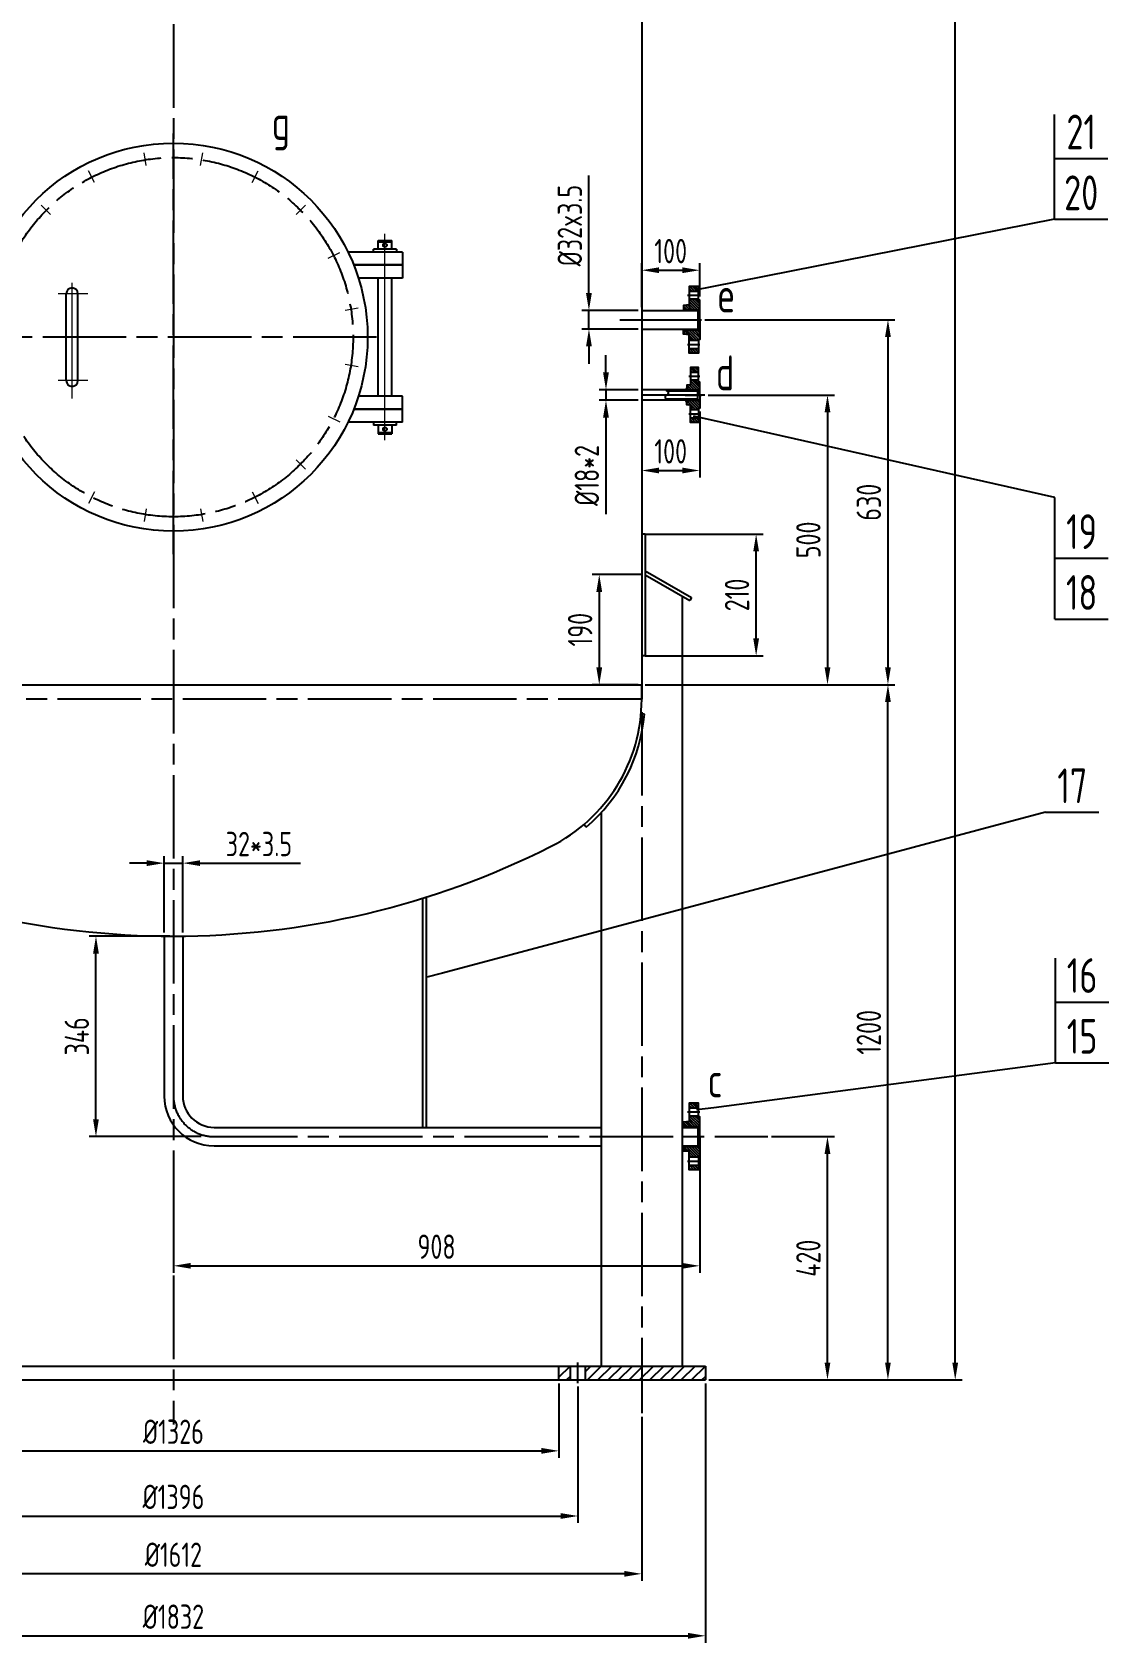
# Model space of a CAD drawing. Header units: millimetres. Extents: x 0 to 18099, y 0 to 10092.
# Drawn here: x 13048 to 14905, y 2761 to 5541 of the extents above; entities that cross this region are included whole.
import ezdxf

# ---------------------------------------------------------------- set-up
doc = ezdxf.new("R2010")
doc.units = ezdxf.units.MM
doc.header["$LTSCALE"] = 12
for name, pattern in [('AM_ISO02W050', [7.5, 6, -1.5]), ('AM_ISO08W050', [18, 12, -1.5, 3, -1.5]), ('CENTER', [50.8, 31.75, -6.35, 6.35, -6.35]), ('EB_DASHDOT', [39, 30, -3, 3, -3])]:
    doc.linetypes.add(name, pattern=pattern)
for name, color, linetype, lineweight in [('1-轮廓线层', 7, 'Continuous', 35), ('2-中心线层', 1, 'EB_DASHDOT', 13), ('AM_5', 3, 'Continuous', 25), ('AM_6', 2, 'Continuous', 35)]:
    doc.layers.add(name, color=color, linetype=linetype, lineweight=lineweight)
for name, color, linetype in [('1轮廓实线层', 7, 'Continuous'), ('3中心线层', 1, 'CENTER'), ('5剖面线层', 2, 'Continuous'), ('CDR_DWG1', 4, 'Continuous'), ('中心线', 1, 'AM_ISO08W050'), ('虚线', 2, 'AM_ISO02W050')]:
    doc.layers.add(name, color=color, linetype=linetype)
doc.styles.add('HGCAD', font='HGCAD.SHX', dxfattribs={"width": 0.75, "bigfont": 'HZTXT.SHX'})
doc.styles.add('HZCF', font='isocp.shx', dxfattribs={"width": 0.8, "bigfont": 'sanctum.shx'})
doc.styles.get("Standard").update_dxf_attribs({"font": 'isocp.shx', "width": 0.8, "bigfont": 'sanctum.shx'})
doc.dimstyles.new('12 AM_GB', dxfattribs={"dimscale": 12, "dimtxt": 3.5, "dimasz": 2.5, "dimexe": 1, "dimexo": 0.5, "dimgap": 1, "dimtad": 1, "dimdsep": 46, "dimtxsty": 'HZCF', "dimcen": 0, "dimclrd": 7, "dimclre": 7, "dimclrt": 2, "dimadec": 0, "dimazin": 2, "dimtp": 0.1, "dimtm": 0.1, "dimtfac": 0.71, "dimtmove": 0, "dimatfit": 3, "dimfxl": 0, "dimlwd": -1, "dimlwe": -1, "dimarcsym": 0})
pattern_1 = [(135, (14199.5946, 3634.5527), (-2.24506, -2.24506), [])]
pattern_2 = [(45, (-14199.5946, 3634.5527), (-2.24506, 2.24506), [])]
pattern_3 = [(315, (15837.5655, 4196.4945), (-2.245064, -2.245064), [])]
pattern_4 = [(135, (14199.5946, 5044.5527), (-2.24506, -2.24506), [])]
pattern_5 = [(45, (-14199.5946, 5044.5527), (-2.24506, 2.24506), [])]

# ---------------------------------------------------------------- blocks, each defined once
blk = doc.blocks.new('*D119')
at = {"color": 7}
for p, q in [((12626.6, 3208.6), (12626.6, 3080.1)), ((13956.6, 3208.6), (13956.6, 3080.1)), ((12656.6, 3092.1), (13926.6, 3092.1))]:
    blk.add_line(p, q, dxfattribs=at)
for points in [[(12656.6, 3097.1), (12656.6, 3087.1), (12626.6, 3092.1)], [(13926.6, 3097.1), (13926.6, 3087.1), (13956.6, 3092.1)]]:
    blk.add_solid(points, dxfattribs=at)
at = {"layer": 'Defpoints', "color": 0}
for p in [(12626.6, 3214.6), (13956.6, 3214.6), (13956.6, 3092.1)]:
    blk.add_point(p, dxfattribs=at)
at = {"color": 2, "insert": (13291.6, 3125.1), "char_height": 42, "attachment_point": 5, "style": 'HZCF'}
blk.add_mtext('%%c1326', dxfattribs=at)
blk = doc.blocks.new('*D120')
at = {"color": 7}
for p, q in [((12373.6, 3208.6), (12373.6, 2760.8)), ((14209.6, 3208.6), (14209.6, 2760.8)), ((12403.6, 2772.8), (14179.6, 2772.8))]:
    blk.add_line(p, q, dxfattribs=at)
for points in [[(12403.6, 2777.8), (12403.6, 2767.8), (12373.6, 2772.8)], [(14179.6, 2777.8), (14179.6, 2767.8), (14209.6, 2772.8)]]:
    blk.add_solid(points, dxfattribs=at)
at = {"layer": 'Defpoints', "color": 0}
for p in [(12373.6, 3214.6), (14209.6, 3214.6), (14209.6, 2772.8)]:
    blk.add_point(p, dxfattribs=at)
at = {"color": 2, "insert": (13291.6, 2805.8), "char_height": 42, "attachment_point": 5, "style": 'HZCF'}
blk.add_mtext('%%c1832', dxfattribs=at)
blk = doc.blocks.new('*D113')
at = {"color": 7}
for p, q in [((14323.3, 3634.6), (14432.1, 3634.6)), ((14420.1, 3244.6), (14420.1, 3604.6)), ((14215.6, 3214.6), (14432.1, 3214.6))]:
    blk.add_line(p, q, dxfattribs=at)
for points in [[(14415.1, 3604.6), (14425.1, 3604.6), (14420.1, 3634.6)], [(14415.1, 3244.6), (14425.1, 3244.6), (14420.1, 3214.6)]]:
    blk.add_solid(points, dxfattribs=at)
at = {"layer": 'Defpoints', "color": 0}
for p in [(14317.3, 3634.6), (14420.1, 3634.6), (14209.6, 3214.6)]:
    blk.add_point(p, dxfattribs=at)
at = {"color": 2, "insert": (14387.1, 3424.6), "char_height": 42, "attachment_point": 5, "rotation": 90, "style": 'HZCF'}
blk.add_mtext('420', dxfattribs=at)
blk = doc.blocks.new('*D114')
at = {"color": 7}
for p, q in [((14105.6, 4414.6), (14536.4, 4414.6)), ((14524.4, 3244.6), (14524.4, 4384.6)), ((14215.6, 3214.6), (14536.4, 3214.6))]:
    blk.add_line(p, q, dxfattribs=at)
for points in [[(14519.4, 4384.6), (14529.4, 4384.6), (14524.4, 4414.6)], [(14519.4, 3244.6), (14529.4, 3244.6), (14524.4, 3214.6)]]:
    blk.add_solid(points, dxfattribs=at)
at = {"layer": 'Defpoints', "color": 0}
for p in [(14099.6, 4414.6), (14524.4, 4414.6), (14209.6, 3214.6)]:
    blk.add_point(p, dxfattribs=at)
at = {"color": 2, "insert": (14491.4, 3814.6), "char_height": 42, "attachment_point": 5, "rotation": 90, "style": 'HZCF'}
blk.add_mtext('1200', dxfattribs=at)
blk = doc.blocks.new('*D105')
at = {"color": 7}
for p, q in [((14199.6, 4886.1), (14199.6, 4772.4)), ((14099.6, 4855.6), (14099.6, 4772.4)), ((14129.6, 4784.4), (14169.6, 4784.4))]:
    blk.add_line(p, q, dxfattribs=at)
for points in [[(14129.6, 4789.4), (14129.6, 4779.4), (14099.6, 4784.4)], [(14169.6, 4789.4), (14169.6, 4779.4), (14199.6, 4784.4)]]:
    blk.add_solid(points, dxfattribs=at)
at = {"layer": 'Defpoints', "color": 0}
for p in [(14199.6, 4892.1), (14099.6, 4861.6), (14199.6, 4784.4)]:
    blk.add_point(p, dxfattribs=at)
at = {"color": 2, "insert": (14149.6, 4817.4), "char_height": 42, "attachment_point": 5, "style": 'HZCF'}
blk.add_mtext('100', dxfattribs=at)
blk = doc.blocks.new('*D106')
at = {"color": 7}
for p, q in [((14208.6, 5044.6), (14536.4, 5044.6)), ((14524.4, 5014.6), (14524.4, 4444.6)), ((14105.6, 4414.6), (14536.4, 4414.6))]:
    blk.add_line(p, q, dxfattribs=at)
for points in [[(14519.4, 5014.6), (14529.4, 5014.6), (14524.4, 5044.6)], [(14519.4, 4444.6), (14529.4, 4444.6), (14524.4, 4414.6)]]:
    blk.add_solid(points, dxfattribs=at)
at = {"layer": 'Defpoints', "color": 0}
for p in [(14202.6, 5044.6), (14099.6, 4414.6), (14524.4, 4414.6)]:
    blk.add_point(p, dxfattribs=at)
at = {"color": 2, "insert": (14491.4, 4729.6), "char_height": 42, "attachment_point": 5, "rotation": 90, "style": 'HZCF'}
blk.add_mtext('630', dxfattribs=at)
blk = doc.blocks.new('*D107')
at = {"color": 7}
for p, q in [((14214.2, 4914.6), (14432.1, 4914.6)), ((14420.1, 4884.6), (14420.1, 4444.6)), ((14105.6, 4414.6), (14432.1, 4414.6))]:
    blk.add_line(p, q, dxfattribs=at)
for points in [[(14415.1, 4884.6), (14425.1, 4884.6), (14420.1, 4914.6)], [(14415.1, 4444.6), (14425.1, 4444.6), (14420.1, 4414.6)]]:
    blk.add_solid(points, dxfattribs=at)
at = {"layer": 'Defpoints', "color": 0}
for p in [(14208.2, 4914.6), (14099.6, 4414.6), (14420.1, 4414.6)]:
    blk.add_point(p, dxfattribs=at)
at = {"color": 2, "insert": (14387.1, 4664.6), "char_height": 42, "attachment_point": 5, "rotation": 90, "style": 'HZCF'}
blk.add_mtext('500', dxfattribs=at)
blk = doc.blocks.new('*D108')
at = {"color": 7}
for p, q in [((14099.6, 5066.6), (14099.6, 5142.1)), ((14129.6, 5130.1), (14169.6, 5130.1)), ((14199.6, 5084.6), (14199.6, 5142.1))]:
    blk.add_line(p, q, dxfattribs=at)
for points in [[(14129.6, 5135.1), (14129.6, 5125.1), (14099.6, 5130.1)], [(14169.6, 5135.1), (14169.6, 5125.1), (14199.6, 5130.1)]]:
    blk.add_solid(points, dxfattribs=at)
at = {"layer": 'Defpoints', "color": 0}
for p in [(14199.6, 5130.1), (14099.6, 5060.6), (14199.6, 5078.6)]:
    blk.add_point(p, dxfattribs=at)
at = {"color": 2, "insert": (14149.6, 5163.1), "char_height": 42, "attachment_point": 5, "style": 'HZCF'}
blk.add_mtext('100', dxfattribs=at)
blk = doc.blocks.new('*D84')
at = {"color": 7}
for p, q in [((14037.9, 4953.6), (14037.9, 4983.6)), ((14093.6, 4923.6), (14025.9, 4923.6)), ((14037.9, 4923.6), (14037.9, 4905.6)), ((14093.6, 4905.6), (14025.9, 4905.6)), ((14037.9, 4875.6), (14037.9, 4709.1))]:
    blk.add_line(p, q, dxfattribs=at)
for points in [[(14032.9, 4953.6), (14042.9, 4953.6), (14037.9, 4923.6)], [(14032.9, 4875.6), (14042.9, 4875.6), (14037.9, 4905.6)]]:
    blk.add_solid(points, dxfattribs=at)
at = {"layer": 'Defpoints', "color": 0}
for p in [(14037.9, 4923.6), (14099.6, 4923.6), (14099.6, 4905.6)]:
    blk.add_point(p, dxfattribs=at)
at = {"color": 2, "insert": (14004.9, 4775.9), "char_height": 42, "attachment_point": 5, "rotation": 90, "style": 'HZCF'}
blk.add_mtext('%%c18*2', dxfattribs=at)
blk = doc.blocks.new('*D85')
at = {"color": 7}
for p, q in [((14008.5, 5090.6), (14008.5, 5293.8)), ((14093.6, 5060.6), (13996.5, 5060.6)), ((14008.5, 5028.6), (14008.5, 5060.6)), ((14093.6, 5028.6), (13996.5, 5028.6)), ((14008.5, 4998.6), (14008.5, 4968.6))]:
    blk.add_line(p, q, dxfattribs=at)
for points in [[(14003.5, 5090.6), (14013.5, 5090.6), (14008.5, 5060.6)], [(14003.5, 4998.6), (14013.5, 4998.6), (14008.5, 5028.6)]]:
    blk.add_solid(points, dxfattribs=at)
at = {"layer": 'Defpoints', "color": 0}
for p in [(14008.5, 5060.6), (14099.6, 5060.6), (14099.6, 5028.6)]:
    blk.add_point(p, dxfattribs=at)
at = {"color": 2, "insert": (13975.5, 5207.2), "char_height": 42, "attachment_point": 5, "rotation": 90, "style": 'HZCF'}
blk.add_mtext('%%c32x3.5', dxfattribs=at)
blk = doc.blocks.new('*D94')
at = {"color": 7}
for p, q in [((12593.6, 3203), (12593.6, 2967.6)), ((13989.6, 3203), (13989.6, 2967.6)), ((12623.6, 2979.6), (13959.6, 2979.6))]:
    blk.add_line(p, q, dxfattribs=at)
for points in [[(12623.6, 2984.6), (12623.6, 2974.6), (12593.6, 2979.6)], [(13959.6, 2984.6), (13959.6, 2974.6), (13989.6, 2979.6)]]:
    blk.add_solid(points, dxfattribs=at)
at = {"layer": 'Defpoints', "color": 0}
for p in [(12593.6, 3209), (13989.6, 3209), (13989.6, 2979.6)]:
    blk.add_point(p, dxfattribs=at)
at = {"color": 2, "insert": (13291.6, 3012.6), "char_height": 42, "attachment_point": 5, "style": 'HZCF'}
blk.add_mtext('%%c1396', dxfattribs=at)
blk = doc.blocks.new('*D68')
at = {"color": 7}
for p, q in [((13797.6, 9404.8), (14652.5, 9404.8)), ((14640.5, 3244.6), (14640.5, 9374.8)), ((14215.6, 3214.6), (14652.5, 3214.6))]:
    blk.add_line(p, q, dxfattribs=at)
for points in [[(14635.5, 9374.8), (14645.5, 9374.8), (14640.5, 9404.8)], [(14635.5, 3244.6), (14645.5, 3244.6), (14640.5, 3214.6)]]:
    blk.add_solid(points, dxfattribs=at)
at = {"layer": 'Defpoints', "color": 0}
for p in [(13791.6, 9404.8), (14640.5, 9404.8), (14209.6, 3214.6)]:
    blk.add_point(p, dxfattribs=at)
at = {"color": 2, "insert": (14607.5, 6309.7), "char_height": 42, "attachment_point": 5, "rotation": 90, "style": 'HZCF'}
blk.add_mtext('6190', dxfattribs=at)
blk = doc.blocks.new('*D69')
at = {"color": 7}
for p, q in [((14199.6, 3628.6), (14199.6, 3399.5)), ((13291.6, 3567.2), (13291.6, 3399.5)), ((13321.6, 3411.5), (14169.6, 3411.5))]:
    blk.add_line(p, q, dxfattribs=at)
for points in [[(13321.6, 3416.5), (13321.6, 3406.5), (13291.6, 3411.5)], [(14169.6, 3416.5), (14169.6, 3406.5), (14199.6, 3411.5)]]:
    blk.add_solid(points, dxfattribs=at)
at = {"layer": 'Defpoints', "color": 0}
for p in [(14199.6, 3634.6), (13291.6, 3573.2), (14199.6, 3411.5)]:
    blk.add_point(p, dxfattribs=at)
at = {"color": 2, "insert": (13745.6, 3444.5), "char_height": 42, "attachment_point": 5, "style": 'HZCF'}
blk.add_mtext('908', dxfattribs=at)
blk = doc.blocks.new('*D82')
at = {"color": 7}
for p, q in [((14099.6, 4604.6), (14014.3, 4604.6)), ((14026.3, 4574.6), (14026.3, 4444.6)), ((14093.6, 4414.6), (14014.3, 4414.6))]:
    blk.add_line(p, q, dxfattribs=at)
for points in [[(14021.3, 4574.6), (14031.3, 4574.6), (14026.3, 4604.6)], [(14021.3, 4444.6), (14031.3, 4444.6), (14026.3, 4414.6)]]:
    blk.add_solid(points, dxfattribs=at)
at = {"layer": 'Defpoints', "color": 0}
for p in [(14105.6, 4604.6), (14026.3, 4414.6), (14099.6, 4414.6)]:
    blk.add_point(p, dxfattribs=at)
at = {"color": 2, "insert": (13993.3, 4509.6), "char_height": 42, "attachment_point": 5, "rotation": 90, "style": 'HZCF'}
blk.add_mtext('190', dxfattribs=at)
blk = doc.blocks.new('*D70')
at = {"color": 7}
for p, q in [((14105.6, 4674.6), (14309, 4674.6)), ((14297, 4494.6), (14297, 4644.6)), ((14105.6, 4464.6), (14309, 4464.6))]:
    blk.add_line(p, q, dxfattribs=at)
for points in [[(14292, 4644.6), (14302, 4644.6), (14297, 4674.6)], [(14292, 4494.6), (14302, 4494.6), (14297, 4464.6)]]:
    blk.add_solid(points, dxfattribs=at)
at = {"layer": 'Defpoints', "color": 0}
for p in [(14099.6, 4674.6), (14297, 4674.6), (14099.6, 4464.6)]:
    blk.add_point(p, dxfattribs=at)
at = {"color": 2, "insert": (14264, 4569.6), "char_height": 42, "attachment_point": 5, "rotation": 90, "style": 'HZCF'}
blk.add_mtext('210', dxfattribs=at)
blk = doc.blocks.new('*D71')
at = {"color": 7}
for p, q in [((12483.6, 3150.9), (12483.6, 2867.8)), ((14099.6, 3150.9), (14099.6, 2867.8)), ((14069.6, 2879.8), (12513.6, 2879.8))]:
    blk.add_line(p, q, dxfattribs=at)
for points in [[(12513.6, 2884.8), (12513.6, 2874.8), (12483.6, 2879.8)], [(14069.6, 2884.8), (14069.6, 2874.8), (14099.6, 2879.8)]]:
    blk.add_solid(points, dxfattribs=at)
at = {"layer": 'Defpoints', "color": 0}
for p in [(12483.6, 3156.9), (14099.6, 3156.9), (12483.6, 2879.8)]:
    blk.add_point(p, dxfattribs=at)
at = {"color": 2, "insert": (13291.6, 2912.8), "char_height": 42, "attachment_point": 5, "style": 'HZCF'}
blk.add_mtext('%%c1612', dxfattribs=at)
blk = doc.blocks.new('*D73')
at = {"color": 7}
for p, q in [((13275.6, 3986.6), (13275.6, 4118.6)), ((13307.6, 3986.6), (13307.6, 4118.6)), ((13245.6, 4106.6), (13215.6, 4106.6)), ((13275.6, 4106.6), (13307.6, 4106.6)), ((13337.6, 4106.6), (13510.6, 4106.6))]:
    blk.add_line(p, q, dxfattribs=at)
for points in [[(13245.6, 4111.6), (13245.6, 4101.6), (13275.6, 4106.6)], [(13337.6, 4111.6), (13337.6, 4101.6), (13307.6, 4106.6)]]:
    blk.add_solid(points, dxfattribs=at)
at = {"layer": 'Defpoints', "color": 0}
for p in [(13307.6, 4106.6), (13275.6, 3980.6), (13307.6, 3980.6)]:
    blk.add_point(p, dxfattribs=at)
at = {"color": 2, "insert": (13439.1, 4139.6), "char_height": 42, "attachment_point": 5, "style": 'HZCF'}
blk.add_mtext('32*3.5', dxfattribs=at)
blk = doc.blocks.new('*D74')
at = {"color": 7}
for p, q in [((13285.6, 3980.6), (13145.9, 3980.6)), ((13157.9, 3664.6), (13157.9, 3950.6)), ((13339.2, 3634.6), (13145.9, 3634.6))]:
    blk.add_line(p, q, dxfattribs=at)
for points in [[(13152.9, 3950.6), (13162.9, 3950.6), (13157.9, 3980.6)], [(13152.9, 3664.6), (13162.9, 3664.6), (13157.9, 3634.6)]]:
    blk.add_solid(points, dxfattribs=at)
at = {"layer": 'Defpoints', "color": 0}
for p in [(13157.9, 3980.6), (13291.6, 3980.6), (13345.2, 3634.6)]:
    blk.add_point(p, dxfattribs=at)
at = {"color": 2, "insert": (13124.9, 3807.6), "char_height": 42, "attachment_point": 5, "rotation": 90, "style": 'HZCF'}
blk.add_mtext('346', dxfattribs=at)

msp = doc.modelspace()

# ---------------------------------------------------------------- hatches: boundary and pattern name
h = msp.add_hatch(color=256)
h.paths.add_polyline_path([(14175.717, 4923.553), (14177.595, 4927.553), (14180.951, 4923.553)])
h.paths.add_polyline_path([(14175.717, 4905.553), (14180.951, 4905.553), (14177.595, 4901.553)])
h = msp.add_hatch(color=256)
h.paths.add_polyline_path([(14196.533, 4921.553), (14196.533, 4923.553), (14198.313, 4923.553)])
h.paths.add_polyline_path([(14198.313, 4905.553), (14196.533, 4905.553), (14196.533, 4907.553)])
h = msp.add_hatch()
h.set_pattern_fill('ANSI31', color=256, scale=4, style=0)
h.set_pattern_definition([(45, (10970.916, 0), (-8.980256, 8.980256), [])])
h.paths.add_polyline_path([(14209.595, 3238.553), (14099.595, 3238.553), (14099.595, 3214.553), (14209.595, 3214.553)])
h.paths.add_polyline_path([(14099.595, 3238.553), (14002.595, 3238.553), (14002.595, 3214.553), (14099.595, 3214.553)])
h.paths.add_polyline_path([(13976.595, 3238.553), (13956.595, 3238.553), (13956.595, 3214.553), (13976.595, 3214.553)])
at = {"layer": '5剖面线层', "extrusion": (-7.49855e-33, -1.22465e-16, -1)}
h = msp.add_hatch(dxfattribs=at)
h.set_pattern_fill('ANSI31', color=256, style=0)
h.set_pattern_definition(pattern_5)
h.paths.add_polyline_path([(-14197.595, 5094.053), (-14197.595, 5102.053), (-14181.595, 5102.053), (-14181.595, 5094.053)])
h = msp.add_hatch(dxfattribs=at)
h.set_pattern_fill('ANSI31', color=256, style=0)
h.set_pattern_definition(pattern_5)
h.paths.add_polyline_path([(-14199.595, 5061.803), (-14199.595, 5078.553), (-14197.595, 5078.553), (-14197.595, 5080.053), (-14181.595, 5080.053), (-14181.595, 5070.553), (-14171.595, 5069.502), (-14171.595, 5066.803), (-14175.79, 5061.803)])
at = {"layer": '5剖面线层'}
h = msp.add_hatch(dxfattribs=at)
h.set_pattern_fill('ANSI31', color=256, angle=90, style=0)
h.set_pattern_definition(pattern_4)
h.paths.add_polyline_path([(14199.595, 5027.303), (14199.595, 5010.553), (14197.595, 5010.553), (14197.595, 5009.053), (14181.595, 5009.053), (14181.595, 5018.553), (14171.595, 5019.604), (14171.595, 5022.303), (14175.79, 5027.303)])
h = msp.add_hatch(dxfattribs=at)
h.set_pattern_fill('ANSI31', color=256, angle=90, style=0)
h.set_pattern_definition(pattern_4)
h.paths.add_polyline_path([(14197.595, 4995.053), (14197.595, 4987.053), (14181.595, 4987.053), (14181.595, 4995.053)])
h = msp.add_hatch(dxfattribs=at)
h.set_pattern_fill('ANSI31', color=256, angle=180, style=0)
h.set_pattern_definition(pattern_3)
h.paths.add_polyline_path([(14197.595, 4954.053), (14197.595, 4962.053), (14183.595, 4962.053), (14183.595, 4954.053)])
h = msp.add_hatch(dxfattribs=at)
h.set_pattern_fill('ANSI31', color=256, angle=180, style=0)
h.set_pattern_definition(pattern_3)
h.paths.add_polyline_path([(14183.595, 4940.053), (14197.595, 4940.053), (14197.595, 4937.053), (14199.595, 4937.053), (14199.595, 4925.803), (14199.595, 4923.553), (14187.887, 4923.553), (14179.787, 4931.653), (14183.595, 4932.053)])
h.paths.add_polyline_path([(14183.595, 4897.053), (14177.595, 4897.683), (14177.595, 4899.303), (14177.595, 4901.553), (14180.951, 4905.553), (14199.595, 4905.553), (14199.595, 4903.303), (14199.595, 4892.053), (14197.595, 4892.053), (14197.595, 4889.053), (14183.595, 4889.053)])
h = msp.add_hatch(dxfattribs=at)
h.set_pattern_fill('ANSI31', color=256, angle=180, style=0)
h.set_pattern_definition(pattern_3)
h.paths.add_polyline_path([(14177.595, 4927.553), (14177.595, 4931.422), (14179.787, 4931.653), (14187.887, 4923.553), (14180.951, 4923.553)])
h = msp.add_hatch(dxfattribs=at)
h.set_pattern_fill('ANSI31', color=256, angle=180, style=0)
h.set_pattern_definition(pattern_3)
h.paths.add_polyline_path([(14197.595, 4867.053), (14197.595, 4875.053), (14183.595, 4875.053), (14183.595, 4867.053)])
at = {"layer": '5剖面线层', "extrusion": (-7.49855e-33, -1.22465e-16, -1)}
h = msp.add_hatch(dxfattribs=at)
h.set_pattern_fill('ANSI31', color=256, style=0)
h.set_pattern_definition(pattern_2)
h.paths.add_polyline_path([(-14199.595, 3651.803), (-14199.595, 3668.553), (-14197.595, 3668.553), (-14197.595, 3670.053), (-14181.595, 3670.053), (-14181.595, 3660.553), (-14171.595, 3659.502), (-14171.595, 3656.803), (-14175.79, 3651.803)])
h = msp.add_hatch(dxfattribs=at)
h.set_pattern_fill('ANSI31', color=256, style=0)
h.set_pattern_definition(pattern_2)
h.paths.add_polyline_path([(-14197.595, 3684.053), (-14197.595, 3692.053), (-14181.595, 3692.053), (-14181.595, 3684.053)])
at = {"layer": '5剖面线层'}
h = msp.add_hatch(dxfattribs=at)
h.set_pattern_fill('ANSI31', color=256, angle=90, style=0)
h.set_pattern_definition(pattern_1)
h.paths.add_polyline_path([(14199.595, 3617.303), (14199.595, 3600.553), (14197.595, 3600.553), (14197.595, 3599.053), (14181.595, 3599.053), (14181.595, 3608.553), (14171.595, 3609.604), (14171.595, 3612.303), (14175.79, 3617.303)])
h = msp.add_hatch(dxfattribs=at)
h.set_pattern_fill('ANSI31', color=256, angle=90, style=0)
h.set_pattern_definition(pattern_1)
h.paths.add_polyline_path([(14197.595, 3585.053), (14197.595, 3577.053), (14181.595, 3577.053), (14181.595, 3585.053)])

# ---------------------------------------------------------------- linework, layer by layer
for p, q in [((14177.595, 4927.553), (14175.717, 4923.553)), ((14196.533, 4921.553), (14196.533, 4923.553)), ((14196.533, 4921.553), (14198.313, 4923.553)), ((14177.595, 4901.553), (14175.717, 4905.553)), ((14196.533, 4907.553), (14196.533, 4905.553)), ((14196.533, 4907.553), (14198.313, 4905.553))]:
    msp.add_line(p, q)
msp.add_spline([(14141.592, 4923.553), (14145.306, 4918.006), (14140.266, 4911.511), (14143.051, 4905.553)], degree=3)
at = {"layer": '1-轮廓线层'}
msp.add_line((13644.595, 5138.553), (13644.595, 5139.553), dxfattribs=at)
at = {"layer": '1轮廓实线层'}
for p, q in [((14183.595, 4932.053), (14177.595, 4931.422)), ((14177.595, 4931.422), (14177.595, 4929.803)), ((14177.595, 4927.553), (14180.951, 4923.553)), ((14183.595, 4940.053), (14183.595, 4932.053)), ((14197.595, 4937.053), (14197.595, 4940.053)), ((14199.595, 4937.053), (14197.595, 4937.053)), ((14199.595, 4925.803), (14199.595, 4937.053)), ((14177.595, 4901.553), (14180.951, 4905.553))]:
    msp.add_line(p, q, dxfattribs=at)
at = {"layer": '2-中心线层', "ltscale": 2}
for p, q in [((13244.702, 5310.621), (13241.157, 5333.003)), ((13338.487, 5310.621), (13342.032, 5333.003)), ((13155.507, 5281.639), (13145.219, 5301.831)), ((13427.682, 5281.639), (13437.97, 5301.831)), ((13079.633, 5226.514), (13063.61, 5242.538)), ((13503.556, 5226.514), (13519.58, 5242.538)), ((13656.595, 4836.725), (13656.595, 5193.142)), ((13558.681, 5150.64), (13578.873, 5160.928)), ((13143.935, 5089.553), (13092.544, 5089.553)), ((13116.595, 4908.471), (13116.595, 5108.414)), ((13587.662, 5061.445), (13610.045, 5064.99)), ((13587.662, 4967.66), (13610.045, 4964.115)), ((13143.935, 4939.553), (13092.544, 4939.553)), ((13558.681, 4878.465), (13578.873, 4868.177)), ((13503.556, 4802.592), (13519.58, 4786.568)), ((13155.507, 4747.466), (13145.219, 4727.275)), ((13427.682, 4747.466), (13437.97, 4727.275)), ((13244.702, 4718.485), (13241.157, 4696.103)), ((13338.487, 4718.485), (13342.032, 4696.103))]:
    msp.add_line(p, q, dxfattribs=at)
at = {"layer": '3中心线层', "extrusion": (-7.49855e-33, -1.22465e-16, -1)}
for p, q in [((14178.595, 5087.053), (14199.595, 5087.053)), ((14178.595, 3677.053), (14199.595, 3677.053))]:
    msp.add_line(p, q, dxfattribs=at)
at = {"layer": '3中心线层'}
for p, q in [((14061.826, 5044.553), (14202.595, 5044.553)), ((14178.595, 5002.053), (14199.595, 5002.053)), ((14180.595, 4947.053), (14199.595, 4947.053)), ((14174.595, 4914.553), (14202.595, 4914.553)), ((14168.595, 3634.553), (14202.595, 3634.553)), ((14178.595, 3592.053), (14199.595, 3592.053))]:
    msp.add_line(p, q, dxfattribs=at)
at = {"layer": '3中心线层', "extrusion": (-2.24957e-32, 1.22465e-16, -1)}
msp.add_line((14180.595, 4882.053), (14199.595, 4882.053), dxfattribs=at)
at = {"layer": 'AM_5', "color": 3}
for p, q in [((14811.865, 5218.001), (14811.865, 5398.763)), ((14811.865, 5323.001), (14811.865, 5323.001)), ((14811.865, 5323.001), (14903.858, 5323.001)), ((14811.865, 5218.001), (14220.515, 5101.384)), ((14811.865, 5218.001), (14903.858, 5218.001)), ((14220.515, 5101.384), (14191.082, 5095.579)), ((14217.922, 4871.844), (14188.654, 4878.429)), ((14812.598, 4738.034), (14217.922, 4871.844)), ((14812.598, 4738.034), (14812.598, 4738.034)), ((14812.598, 4528.034), (14812.598, 4738.034)), ((14812.598, 4633.034), (14904.59, 4633.034)), ((14812.598, 4528.034), (14904.59, 4528.034)), ((14796.515, 4194.348), (13755.709, 3916.891)), ((14796.515, 4194.348), (14888.508, 4194.348)), ((14813.449, 3761.885), (14813.449, 3942.635)), ((13755.709, 3916.891), (13726.722, 3909.164)), ((14813.449, 3866.885), (14813.449, 3866.885)), ((14813.449, 3866.885), (14905.441, 3866.885)), ((14813.449, 3761.885), (14223.722, 3684.461)), ((14813.449, 3761.885), (14905.441, 3761.885)), ((14223.722, 3684.461), (14193.977, 3680.556))]:
    msp.add_line(p, q, dxfattribs=at)
at = {"layer": 'CDR_DWG1'}
for p, q in [((14099.595, 8814.553), (14099.595, 4414.553)), ((13644.595, 5181.317), (13668.595, 5181.317)), ((13644.595, 5166.553), (13644.595, 5181.317)), ((13644.595, 5179.371), (13668.595, 5179.371)), ((13668.595, 5166.553), (13668.595, 5181.317)), ((13686.845, 5161.553), (13592.62, 5161.553)), ((13636.595, 5161.553), (13636.595, 5166.553)), ((13676.595, 5166.553), (13636.595, 5166.553)), ((13676.595, 5166.553), (13676.595, 5161.553)), ((13686.845, 5161.553), (13686.845, 5139.553)), ((13686.845, 5139.553), (13602.4, 5139.553)), ((13686.845, 5138.553), (13602.8, 5138.553)), ((13686.845, 5116.553), (13610.689, 5116.553)), ((13644.595, 4912.553), (13644.595, 5116.553)), ((13668.595, 5138.553), (13668.595, 5139.553)), ((13668.595, 4912.553), (13668.595, 5116.553)), ((13686.845, 5138.553), (13686.845, 5116.553)), ((13106.595, 4939.553), (13106.595, 5089.553)), ((13126.595, 4939.553), (13126.595, 5089.553)), ((14099.595, 5060.553), (14196.389, 5060.553)), ((14196.389, 5060.553), (14196.389, 5028.553)), ((14099.595, 5028.553), (14196.389, 5028.553)), ((14175.79, 5027.303), (14175.79, 5028.553)), ((14180.951, 4923.553), (14099.595, 4923.553)), ((14196.533, 4921.553), (14143.638, 4921.553)), ((14180.951, 4923.553), (14199.595, 4923.553)), ((14197.595, 4940.053), (14183.595, 4940.053)), ((14196.533, 4907.553), (14196.533, 4921.553)), ((13686.845, 4912.553), (13610.689, 4912.553)), ((13686.845, 4890.553), (13686.845, 4912.553)), ((14180.951, 4905.553), (14099.595, 4905.553)), ((14196.533, 4907.553), (14141.517, 4907.553)), ((14180.951, 4905.553), (14199.595, 4905.553)), ((13686.845, 4867.553), (13592.62, 4867.553)), ((13686.845, 4889.553), (13602.4, 4889.553)), ((13686.845, 4890.553), (13602.8, 4890.553)), ((13636.595, 4867.553), (13636.595, 4862.553)), ((13644.595, 4890.553), (13644.595, 4889.553)), ((13668.595, 4890.553), (13668.595, 4889.553)), ((13676.595, 4862.553), (13676.595, 4867.553)), ((13686.845, 4867.553), (13686.845, 4889.553)), ((13676.595, 4862.553), (13636.595, 4862.553)), ((13644.595, 4862.553), (13644.595, 4847.789)), ((13644.595, 4849.734), (13668.595, 4849.734)), ((13644.595, 4847.789), (13668.595, 4847.789)), ((13668.595, 4862.553), (13668.595, 4847.789)), ((14105.595, 4674.553), (14099.595, 4674.553)), ((14105.595, 4674.553), (14105.595, 4464.553)), ((14105.595, 4611.481), (14185.585, 4565.298)), ((14105.595, 4604.553), (14182.585, 4560.102)), ((14169.595, 4567.602), (14169.595, 3238.553)), ((14185.585, 4565.298), (14182.585, 4560.102)), ((14105.595, 4464.553), (14099.595, 4464.553)), ((12483.595, 4414.553), (14099.595, 4414.553)), ((14099.595, 4389.553), (14099.595, 4414.553)), ((14099.595, 4414.553), (14099.595, 4389.553)), ((14104.47, 4364.025), (14098.494, 4364.553)), ((14003.79, 4168.73), (13999.893, 4173.293)), ((14029.595, 4193.686), (14029.595, 3238.553)), ((13721.601, 4045.961), (13721.601, 3650.553)), ((13727.601, 4047.843), (13727.601, 3650.553)), ((13275.595, 3980.602), (13275.595, 3704.553)), ((13307.595, 3980.602), (13307.595, 3704.553)), ((13361.595, 3650.553), (14029.595, 3650.553)), ((14169.595, 3650.553), (14196.389, 3650.553)), ((14196.389, 3650.553), (14196.389, 3618.553)), ((13361.595, 3618.553), (14029.595, 3618.553)), ((14169.595, 3618.553), (14196.389, 3618.553)), ((14175.79, 3617.303), (14175.79, 3618.553)), ((12373.595, 3238.553), (14209.595, 3238.553)), ((13956.595, 3214.553), (13956.595, 3238.553)), ((14209.595, 3238.553), (14209.595, 3214.553)), ((12373.595, 3214.553), (14209.595, 3214.553))]:
    msp.add_line(p, q, dxfattribs=at)
at = {"layer": 'CDR_DWG1', "extrusion": (-7.49855e-33, -1.22465e-16, -1)}
for p, q in [((14175.79, 5061.803), (14175.79, 5060.553)), ((14175.79, 3651.803), (14175.79, 3650.553))]:
    msp.add_line(p, q, dxfattribs=at)
at = {"layer": 'CDR_DWG1', "extrusion": (-2.24957e-32, 1.22465e-16, -1)}
for p, q in [((14177.595, 4897.683), (14177.595, 4899.303)), ((14183.595, 4897.053), (14177.595, 4897.683)), ((14183.595, 4889.053), (14183.595, 4897.053)), ((14199.595, 4903.303), (14199.595, 4892.053)), ((14197.595, 4889.053), (14183.595, 4889.053)), ((14199.595, 4892.053), (14197.595, 4892.053)), ((14197.595, 4892.053), (14197.595, 4889.053))]:
    msp.add_line(p, q, dxfattribs=at)
at = {"layer": 'CDR_DWG1', "extrusion": (-7.49855e-33, -1.22465e-16, -1)}
for points in [[(-14199.595, 5044.553), (-14199.595, 5061.803), (-14199.595, 5078.553), (-14197.595, 5078.553), (-14197.595, 5102.053), (-14181.595, 5102.053), (-14181.595, 5070.553), (-14171.595, 5069.502), (-14171.595, 5061.803), (-14171.595, 5060.553)], [(-14199.595, 3634.553), (-14199.595, 3651.803), (-14199.595, 3668.553), (-14197.595, 3668.553), (-14197.595, 3692.053), (-14181.595, 3692.053), (-14181.595, 3660.553), (-14171.595, 3659.502), (-14171.595, 3651.803), (-14171.595, 3650.553)]]:
    msp.add_lwpolyline(points, dxfattribs=at)
for points in [[(-14197.595, 5094.053), (-14197.595, 5102.053), (-14181.595, 5102.053), (-14181.595, 5094.053)], [(-14199.595, 5061.803), (-14199.595, 5078.553), (-14197.595, 5078.553), (-14197.595, 5080.053), (-14181.595, 5080.053), (-14181.595, 5070.553), (-14171.595, 5069.502), (-14171.595, 5066.803), (-14175.79, 5061.803)], [(-14199.595, 3651.803), (-14199.595, 3668.553), (-14197.595, 3668.553), (-14197.595, 3670.053), (-14181.595, 3670.053), (-14181.595, 3660.553), (-14171.595, 3659.502), (-14171.595, 3656.803), (-14175.79, 3651.803)], [(-14197.595, 3684.053), (-14197.595, 3692.053), (-14181.595, 3692.053), (-14181.595, 3684.053)]]:
    msp.add_lwpolyline(points, close=True, dxfattribs=at)
at = {"layer": 'CDR_DWG1'}
for points in [[(14199.595, 5044.553), (14199.595, 5027.303), (14199.595, 5010.553), (14197.595, 5010.553), (14197.595, 4987.053), (14181.595, 4987.053), (14181.595, 5018.553), (14171.595, 5019.604), (14171.595, 5027.303), (14171.595, 5028.553)], [(14199.595, 4914.553), (14199.595, 4925.803), (14199.595, 4937.053), (14197.595, 4937.053), (14197.595, 4962.053), (14183.595, 4962.053), (14183.595, 4932.053), (14177.595, 4931.422), (14177.595, 4927.553)], [(14199.595, 3634.553), (14199.595, 3617.303), (14199.595, 3600.553), (14197.595, 3600.553), (14197.595, 3577.053), (14181.595, 3577.053), (14181.595, 3608.553), (14171.595, 3609.604), (14171.595, 3617.303), (14171.595, 3618.553)]]:
    msp.add_lwpolyline(points, dxfattribs=at)
for points in [[(14199.595, 5027.303), (14199.595, 5010.553), (14197.595, 5010.553), (14197.595, 5009.053), (14181.595, 5009.053), (14181.595, 5018.553), (14171.595, 5019.604), (14171.595, 5022.303), (14175.79, 5027.303)], [(14197.595, 4995.053), (14197.595, 4987.053), (14181.595, 4987.053), (14181.595, 4995.053)], [(14197.595, 4954.053), (14197.595, 4962.053), (14183.595, 4962.053), (14183.595, 4954.053)], [(14199.595, 3617.303), (14199.595, 3600.553), (14197.595, 3600.553), (14197.595, 3599.053), (14181.595, 3599.053), (14181.595, 3608.553), (14171.595, 3609.604), (14171.595, 3612.303), (14175.79, 3617.303)], [(14197.595, 3585.053), (14197.595, 3577.053), (14181.595, 3577.053), (14181.595, 3585.053)]]:
    msp.add_lwpolyline(points, close=True, dxfattribs=at)
at = {"layer": 'CDR_DWG1', "extrusion": (-2.24957e-32, 1.22465e-16, -1)}
msp.add_lwpolyline([(-14199.595, 4914.553), (-14199.595, 4903.303), (-14199.595, 4892.053), (-14197.595, 4892.053), (-14197.595, 4867.053), (-14183.595, 4867.053), (-14183.595, 4897.053), (-14177.595, 4897.683), (-14177.595, 4901.553)], dxfattribs=at)
msp.add_lwpolyline([(-14197.595, 4875.053), (-14197.595, 4867.053), (-14183.595, 4867.053), (-14183.595, 4875.053)], close=True, dxfattribs=at)
at = {"layer": 'CDR_DWG1'}
for centre, radius in [((13291.595, 5014.553), 335), ((13656.595, 5173.201), 3.247), ((13656.595, 4855.904), 3.247)]:
    msp.add_circle(centre, radius, dxfattribs=at)
for centre, radius, start, end in [((13116.595, 5089.553), 10, 0, 180), ((13116.595, 4939.553), 10, 180, 0), ((13815.201, 4389.553), 284.393, 296.565051, 0), ((13815.201, 4389.553), 290.393, 310.498244, 354.956821), ((13291.595, 5427.816), 1447.214, 243.276476, 296.723521), ((13361.595, 3704.553), 86, 180, 270), ((13361.595, 3704.553), 54, 180, 270)]:
    msp.add_arc(centre, radius, start, end, dxfattribs=at)
at = {"layer": '中心线'}
for p, q in [((13291.595, 7066.648), (13291.595, 3137.414)), ((13291.595, 4640.061), (13291.595, 5366.406)), ((13642.01, 5014.553), (12930.864, 5014.553)), ((14208.231, 4914.553), (14099.595, 4914.553)), ((14099.595, 4389.553), (12483.595, 4389.553)), ((14099.595, 4367.114), (14099.595, 3156.938)), ((13361.595, 3634.553), (14317.27, 3634.553)), ((13989.595, 3208.997), (13989.595, 3244.521))]:
    msp.add_line(p, q, dxfattribs=at)
msp.add_circle((13291.595, 5014.553), 310, dxfattribs=at)
msp.add_arc((13361.595, 3704.553), 70, 180, 270, dxfattribs=at)
at = {"layer": '虚线'}
for p, q in [((13976.595, 3214.553), (13976.595, 3238.553)), ((14002.595, 3214.553), (14002.595, 3238.553))]:
    msp.add_line(p, q, dxfattribs=at)

# ---------------------------------------------------------------- texts
at = {"style": 'HGCAD'}
for rotation, p in [(90, (14199.595, 5044.553)), (270, (14199.595, 4914.553)), (90, (14199.595, 3634.553))]:
    msp.add_text('TH_SUPERPART', height=1e-29, rotation=rotation, dxfattribs=at).set_placement(p)
at = {"layer": 'AM_5', "color": 7, "char_height": 60, "attachment_point": 8}
for s, insert in [('21', (14857.861, 5338.751)), ('20', (14857.861, 5233.751)), ('19', (14858.594, 4648.784)), ('18', (14858.594, 4543.784)), ('17', (14842.512, 4210.098)), ('16', (14859.445, 3882.635)), ('15', (14859.445, 3777.635))]:
    msp.add_mtext(s, dxfattribs=dict(at, insert=insert))
at = {"layer": 'AM_6', "color": 7, "lineweight": 50, "char_height": 60, "width": 149.38431, "attachment_point": 1}
for s, insert in [('g', (13461.18, 5415.111)), ('e', (14229.615, 5117.406)), ('d', (14227.542, 4982.881)), ('c', (14213.294, 3762.299))]:
    msp.add_mtext(s, dxfattribs=dict(at, insert=insert))

# ---------------------------------------------------------------- dimensions: what is measured, and where the dimension line sits
for base, p1, p2, picture, middle in [((14640.463, 9404.833), (14209.595, 3214.553), (13791.595, 9404.833), '*D68', (14607.463, 6309.693)), ((13157.854, 3980.602), (13345.183, 3634.553), (13291.595, 3980.602), '*D74', (13124.854, 3807.577))]:
    dim = msp.add_linear_dim(base=base, p1=p1, p2=p2, angle=90, dimstyle='12 AM_GB', override={"dimdec": 0})
    dim.commit()
    dim.dimension.update_dxf_attribs({"geometry": picture, "text_midpoint": middle})
dim = msp.add_linear_dim(base=(14008.502, 5060.553), p1=(14099.595, 5028.553), p2=(14099.595, 5060.553), angle=90, text='%%c<>x3.5', dimstyle='12 AM_GB')
dim.commit()
dim.dimension.update_dxf_attribs({"geometry": '*D85', "text_midpoint": (13975.498, 5207.169)})
for base, p1, p2, picture, middle in [((14199.595, 5130.114), (14099.595, 5060.553), (14199.595, 5078.553), '*D108', (14149.595, 5163.114)), ((14199.595, 4784.393), (14099.595, 4861.649), (14199.595, 4892.053), '*D105', (14149.595, 4817.393))]:
    dim = msp.add_linear_dim(base=base, p1=p1, p2=p2, dimstyle='12 AM_GB')
    dim.commit()
    dim.dimension.update_dxf_attribs({"geometry": picture, "text_midpoint": middle})
for base, p1, p2, picture, middle in [((14524.396, 4414.553), (14202.595, 5044.553), (14099.595, 4414.553), '*D106', (14491.396, 4729.553)), ((14420.068, 4414.553), (14208.231, 4914.553), (14099.595, 4414.553), '*D107', (14387.068, 4664.553)), ((14297.045, 4674.553), (14099.595, 4464.553), (14099.595, 4674.553), '*D70', (14264.041, 4569.553)), ((14026.304, 4414.553), (14105.595, 4604.553), (14099.595, 4414.553), '*D82', (13993.304, 4509.553)), ((14524.396, 4414.553), (14209.595, 3214.553), (14099.595, 4414.553), '*D114', (14491.392, 3814.553)), ((14420.068, 3634.553), (14209.595, 3214.553), (14317.27, 3634.553), '*D113', (14387.064, 3424.553))]:
    dim = msp.add_linear_dim(base=base, p1=p1, p2=p2, angle=90, dimstyle='12 AM_GB')
    dim.commit()
    dim.dimension.update_dxf_attribs({"geometry": picture, "text_midpoint": middle})
dim = msp.add_linear_dim(base=(14037.928, 4923.553), p1=(14099.595, 4905.553), p2=(14099.595, 4923.553), angle=90, text='%%c<>*2', dimstyle='12 AM_GB')
dim.commit()
dim.dimension.update_dxf_attribs({"geometry": '*D84', "text_midpoint": (14037.928, 4775.898), "dimtype": 160})
for base, p1, p2, text, picture, middle in [((13307.595, 4106.553), (13275.595, 3980.602), (13307.595, 3980.602), '<>*3.5', '*D73', (13439.09, 4139.557)), ((14209.595, 2772.772), (12373.595, 3214.553), (14209.595, 3214.553), '%%c1832', '*D120', (13291.595, 2805.776)), ((13989.595, 2979.604), (12593.595, 3208.997), (13989.595, 3208.997), '%%c<>', '*D94', (13291.595, 3012.604)), ((13956.595, 3092.066), (12626.595, 3214.553), (13956.595, 3214.553), '%%c1326', '*D119', (13291.595, 3125.07)), ((12483.595, 2879.792), (14099.595, 3156.938), (12483.595, 3156.938), '%%c1612', '*D71', (13291.595, 2912.796))]:
    dim = msp.add_linear_dim(base=base, p1=p1, p2=p2, text=text, dimstyle='12 AM_GB')
    dim.commit()
    dim.dimension.update_dxf_attribs({"geometry": picture, "text_midpoint": middle})
dim = msp.add_linear_dim(base=(14199.595, 3411.535), p1=(13291.595, 3573.225), p2=(14199.595, 3634.553), dimstyle='12 AM_GB', override={"dimdec": 0})
dim.commit()
dim.dimension.update_dxf_attribs({"geometry": '*D69', "text_midpoint": (13745.595, 3444.535)})

doc.saveas('drawing.dxf')
